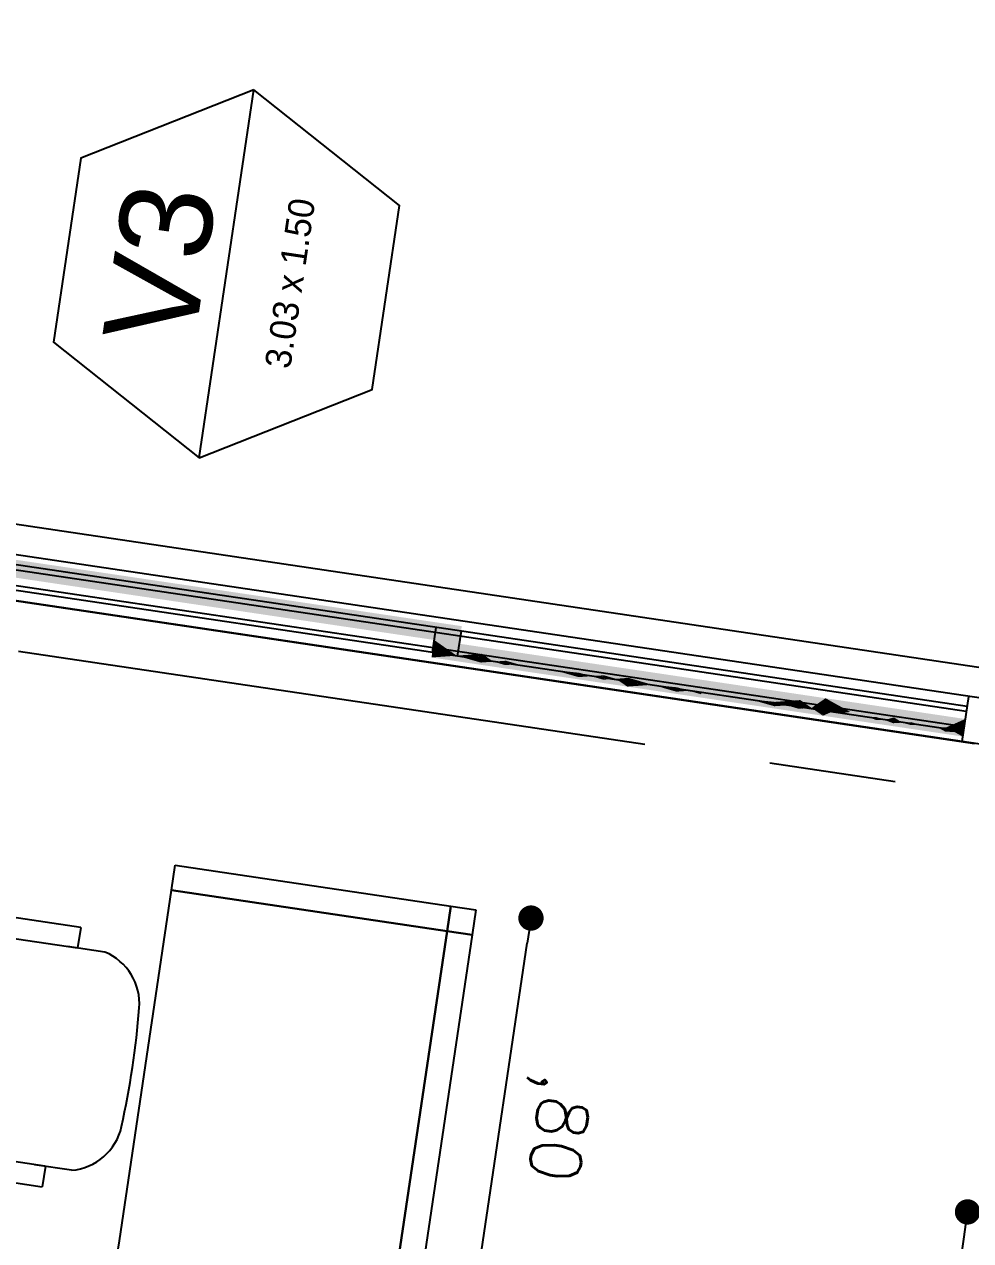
# Model space of a CAD drawing. Header units: millimetres. Extents: x 338 to 506, y 179 to 335.
# Drawn here: x 422.617 to 424.485, y 246.803 to 249.206 of the extents above; entities that cross this region are included whole.
import ezdxf
from ezdxf.enums import TextEntityAlignment as Align

# ---------------------------------------------------------------- set-up
doc = ezdxf.new("R2010")
doc.units = ezdxf.units.MM
doc.linetypes.add('CENTER', pattern=[2, 1.25, -0.25, 0.25, -0.25])
doc.linetypes.add('DASHED2', pattern=[0.375, 0.25, -0.125])
for name, color, linetype in [('DOORNOTE', 210, 'Continuous'), ('DOORNOTE___100', 210, 'Continuous'), ('EJES_DE_COLUMNA', 255, 'DASHED2'), ('MUROS', 32, 'Continuous'), ('PUPITRES', 8, 'Continuous'), ('REJAS', 151, 'Continuous')]:
    doc.layers.add(name, color=color, linetype=linetype)
doc.styles.add('ARIAL', font='txt', dxfattribs={"height": 1})
doc.styles.add('JUAN', font='txt', dxfattribs={"height": 0.135})
doc.styles.add('NOTAS', font='simplex.shx')
doc.styles.get("Standard").update_dxf_attribs({"font": 'ARIALUNI.ttf'})
doc.dimstyles.new('ROMANS', dxfattribs={"dimtxt": 0.1, "dimasz": 0.05, "dimexe": 0.04, "dimexo": 0.5, "dimgap": 0.05, "dimtad": 1, "dimtih": 1, "dimtoh": 1, "dimdec": 4, "dimzin": 5, "dimdsep": 46, "dimtxsty": 'Standard', "dimsah": 1, "dimcen": 0.05, "dimse1": 1, "dimse2": 1, "dimclrd": 7, "dimclre": 7, "dimclrt": 7, "dimadec": 0, "dimazin": 0, "dimtfac": 1, "dimtdec": 4, "dimtix": 1, "dimtmove": 2, "dimatfit": 3, "dimfxl": 1, "dimtolj": 1, "dimarcsym": 0})

# ---------------------------------------------------------------- blocks, each defined once
blk = doc.blocks.new('_DOT')
at = {"color": 0, "linetype": 'ByBlock'}
blk.add_line((-0.5, 0), (-1, 0), dxfattribs=at)
at = {"color": 0, "linetype": 'ByBlock', "const_width": 0.5}
blk.add_lwpolyline([(-0.25, 0, 1), (0.25, 0, 1)], format="xyb", close=True, dxfattribs=at)
blk = doc.blocks.new('*U346')
at = {"color": 7, "style": 'NOTAS'}
blk.add_text('1,80', height=0.1, dxfattribs=at).set_placement((1.2188, 8.0056))
blk = doc.blocks.new('*D159')
at = {"color": 7, "transparency": 16777216}
blk.add_line((0.5125, 7.9365), (2.2108, 7.9365), dxfattribs=at)
at = {"layer": 'DEFPOINTS', "color": 0, "transparency": 16777216}
for p in [(0.4625, 8.2147), (2.2608, 8.2147), (2.2608, 7.9365)]:
    blk.add_point(p, dxfattribs=at)
at = {"transparency": 16777216}
blk.add_blockref('*U346', (0, 0), dxfattribs=at)
at = {"color": 7, "transparency": 16777216, "xscale": 0.05, "yscale": 0.05, "zscale": 0.05, "rotation": 180}
blk.add_blockref('_DOT', (0.4625, 7.9365), dxfattribs=at)
at = {"color": 7, "transparency": 16777216, "xscale": 0.05, "yscale": 0.05, "zscale": 0.05}
blk.add_blockref('_DOT', (2.2608, 7.9365), dxfattribs=at)
blk = doc.blocks.new('*U347')
at = {"layer": 'MUROS', "color": 7, "style": 'NOTAS'}
blk.add_text(',80', height=0.1, dxfattribs=at).set_placement((0.3105, 7.0677))
blk = doc.blocks.new('*D160')
at = {"layer": 'DEFPOINTS', "color": 0, "transparency": 16777216}
for p in [(0.0153, 6.9986), (0.0153, 6.8887), (0.8153, 6.8887)]:
    blk.add_point(p, dxfattribs=at)
at = {"layer": 'MUROS', "color": 7, "transparency": 16777216}
blk.add_line((0.7653, 6.9986), (0.0653, 6.9986), dxfattribs=at)
at = {"transparency": 16777216}
blk.add_blockref('*U347', (0, 0), dxfattribs=at)
at = {"layer": 'MUROS', "color": 7, "transparency": 16777216, "xscale": 0.05, "yscale": 0.05, "zscale": 0.05, "rotation": 180}
blk.add_blockref('_DOT', (0.0153, 6.9986), dxfattribs=at)
at = {"layer": 'MUROS', "color": 7, "transparency": 16777216, "xscale": 0.05, "yscale": 0.05, "zscale": 0.05}
blk.add_blockref('_DOT', (0.8153, 6.9986), dxfattribs=at)
blk = doc.blocks.new('SILLA-AULA')
at = {"layer": 'PUPITRES'}
for p, q in [((-0.3089, 0.1635), (-0.3089, 0.0888)), ((0.1271, 0.1618), (0.1271, 0.0881)), ((-0.3498, 0.1091), (-0.3498, -0.0987)), ((-0.3498, 0.1091), (-0.3089, 0.1091)), ((-0.3089, -0.0987), (-0.3089, 0.1091)), ((0.1269, 0.1096), (0.168, 0.1096)), ((0.1271, 0.1088), (0.1271, -0.0982)), ((0.168, -0.0982), (0.168, 0.1096)), ((-0.3498, -0.0987), (-0.3089, -0.0987)), ((0.1271, -0.0982), (0.168, -0.0982))]:
    blk.add_line(p, q, dxfattribs=at)
for centre, radius, start, end in [((-0.2016, 0.1365), 0.1106, 94.0766, 165.8334), ((-0.0911, -1.4149), 1.6658, 85.9234, 94.0766), ((0.0195, 0.1365), 0.1106, 13.2566, 85.9234), ((-0.2542, -0.1649), 0.0553, 80.2478, 260.1012), ((-0.2715, -0.0584), 0.0549, 227.1618, 267.5717), ((-0.0727, 0.7859), 0.9127, 259.1286, 268.8433), ((-0.1095, 0.7859), 0.9127, 271.1567, 280.8714), ((0.072, -0.1649), 0.0553, 279.8988, 99.7522), ((0.0898, -0.0579), 0.0549, 270.7226, 312.8382), ((-0.2498, -0.1856), 0.0362, 85.0872, 250.3213), ((-0.0876, 0.6001), 0.7663, 258.0112, 281.9888), ((0.0746, -0.1846), 0.0352, 274.9128, 94.9128), ((-0.0911, 0.5988), 0.8362, 258.0899, 281.9101)]:
    blk.add_arc(centre, radius, start, end, dxfattribs=at)
blk = doc.blocks.new('WWWDTAG')
at = {"layer": 'DOORNOTE'}
blk.add_line((-3.832, 0), (3.832, 0), dxfattribs=at)
blk.add_lwpolyline([(3.832, 0), (1.916, 3.318), (-1.916, 3.318), (-3.832, 0), (-1.916, -3.318), (1.916, -3.318)], close=True, dxfattribs=at)
at = {"layer": 'DOORNOTE', "style": 'ARIAL'}
for tag, p in [('DOORTYPE', (0, 1.391)), ('DOORNO.', (0, -1.59))]:
    blk.add_attdef(tag, text='', height=1.9, dxfattribs=at).set_placement(p, align=Align.MIDDLE)
blk = doc.blocks.new('*U1030')
at = {"layer": 'REJAS', "color": 18, "linetype": 'Continuous', "extrusion": (0, 0, -1)}
for points in [[(-70.0022, 73.4327), (-70.0372, 72.3727), (-70.0022, 72.3727)], [(-70.0022, 73.4327), (-70.0372, 73.4327), (-70.0372, 72.3727)]]:
    blk.add_solid(points, dxfattribs=at)
blk = doc.blocks.new('*U1031')
at = {"layer": 'REJAS', "color": 18, "linetype": 'Continuous', "extrusion": (0, 0, -1)}
for points in [[(-69.9759, 72.2274), (-69.9672, 72.0321), (-69.9672, 72.4227)], [(-69.9672, 72.4227), (-69.9768, 72.4187), (-69.9787, 72.4105)], [(-69.972, 72.4207), (-69.9672, 72.4227), (-69.9762, 72.4214)], [(-69.9672, 72.4227), (-69.9759, 72.4227), (-69.9762, 72.4214)], [(-69.9726, 72.3983), (-69.9672, 72.4227), (-69.9785, 72.3983)], [(-69.9672, 72.4227), (-69.9787, 72.4105), (-69.9785, 72.3983)], [(-69.9781, 72.3739), (-69.9716, 72.3251), (-69.9672, 72.4227)], [(-69.9768, 72.4187), (-69.972, 72.4207), (-69.9762, 72.4214)], [(-69.9847, 72.0321), (-69.9759, 72.2274), (-70.0022, 72.4227)], [(-69.9759, 72.4227), (-69.9847, 72.4227), (-69.9762, 72.4214)], [(-69.9847, 72.4227), (-69.9808, 72.4207), (-69.9762, 72.4214)], [(-69.9762, 72.4214), (-69.9808, 72.4207), (-69.9768, 72.4187)], [(-69.9768, 72.4187), (-69.9847, 72.4227), (-69.9865, 72.4146)], [(-69.9768, 72.4187), (-69.9865, 72.4146), (-69.9787, 72.4105)], [(-69.9891, 72.3251), (-69.9781, 72.3739), (-70.0022, 72.4227)], [(-69.9847, 72.0321), (-70.0022, 72.4227), (-70.0022, 71.6415)], [(-69.9847, 72.4227), (-70.0022, 72.4227), (-69.9865, 72.4146)], [(-70.0022, 72.4227), (-69.9962, 72.4105), (-69.9865, 72.4146)], [(-69.9781, 72.3739), (-69.9726, 72.3983), (-69.9785, 72.3983)], [(-69.9841, 72.3861), (-69.9781, 72.3739), (-69.9785, 72.3983)], [(-69.9785, 72.3983), (-69.9787, 72.4105), (-69.9901, 72.3983)], [(-69.9901, 72.3983), (-69.9841, 72.3861), (-69.9785, 72.3983)], [(-69.9901, 72.3983), (-69.9787, 72.4105), (-69.9865, 72.4146)], [(-69.9865, 72.4146), (-69.9962, 72.4105), (-69.9901, 72.3983)], [(-69.9781, 72.3739), (-69.9809, 72.3617), (-69.9765, 72.3617)], [(-69.9776, 72.3373), (-69.9716, 72.3251), (-69.9748, 72.3495)], [(-69.9778, 72.3556), (-69.9748, 72.3495), (-69.9765, 72.3617)], [(-69.9763, 72.3526), (-69.9788, 72.3515), (-69.9748, 72.3495)], [(-69.9748, 72.3495), (-69.9788, 72.3515), (-69.9792, 72.3495)], [(-69.9777, 72.3465), (-69.9748, 72.3495), (-69.9797, 72.3475)], [(-69.9748, 72.3495), (-69.9792, 72.3495), (-69.9797, 72.3475)], [(-69.9762, 72.3434), (-69.9748, 72.3495), (-69.9777, 72.3434)], [(-69.9748, 72.3495), (-69.9777, 72.3465), (-69.9777, 72.3434)], [(-69.9778, 72.3556), (-69.9788, 72.3515), (-69.9763, 72.3526)], [(-69.9809, 72.3617), (-69.9778, 72.3556), (-69.9765, 72.3617)], [(-69.9836, 72.3495), (-69.9891, 72.3251), (-69.9776, 72.3373)], [(-69.9806, 72.3434), (-69.9777, 72.3465), (-69.9797, 72.3475)], [(-69.9777, 72.3434), (-69.9777, 72.3465), (-69.9806, 72.3434)], [(-69.9809, 72.3617), (-69.9836, 72.3495), (-69.9778, 72.3556)], [(-69.9788, 72.3515), (-69.9778, 72.3556), (-69.9807, 72.3526)], [(-69.9836, 72.3495), (-69.9788, 72.3515), (-69.9807, 72.3526)], [(-69.9792, 72.3495), (-69.9788, 72.3515), (-69.9836, 72.3495)], [(-69.9797, 72.3475), (-69.9792, 72.3495), (-69.9836, 72.3495)], [(-69.9836, 72.3495), (-69.9821, 72.3465), (-69.9797, 72.3475)], [(-69.9821, 72.3465), (-69.9806, 72.3434), (-69.9797, 72.3475)], [(-69.9716, 72.3251), (-69.9746, 72.3312), (-69.9794, 72.3292)], [(-69.9716, 72.3251), (-69.9735, 72.3261), (-69.9758, 72.3258)], [(-69.9758, 72.3258), (-69.9759, 72.3251), (-69.9716, 72.3251)], [(-69.9716, 72.3251), (-69.9764, 72.3231), (-69.9773, 72.319)], [(-69.974, 72.3241), (-69.9716, 72.3251), (-69.9761, 72.3244)], [(-69.9716, 72.3251), (-69.9759, 72.3251), (-69.9761, 72.3244)], [(-69.9743, 72.3129), (-69.9716, 72.3251), (-69.9772, 72.3129)], [(-69.9716, 72.3251), (-69.9773, 72.319), (-69.9772, 72.3129)], [(-69.977, 72.3007), (-69.9737, 72.2763), (-69.9716, 72.3251)], [(-69.9735, 72.3261), (-69.9755, 72.3271), (-69.9758, 72.3258)], [(-69.9764, 72.3231), (-69.974, 72.3241), (-69.9761, 72.3244)], [(-69.9794, 72.3292), (-69.9746, 72.3312), (-69.9776, 72.3373)], [(-69.9784, 72.3271), (-69.9755, 72.3271), (-69.9774, 72.3281)], [(-69.9755, 72.3271), (-69.9779, 72.3261), (-69.9758, 72.3258)], [(-69.9755, 72.3271), (-69.9784, 72.3271), (-69.9779, 72.3261)], [(-69.9779, 72.3261), (-69.9803, 72.3251), (-69.9758, 72.3258)], [(-69.9803, 72.3251), (-69.9759, 72.3251), (-69.9758, 72.3258)], [(-69.9759, 72.3251), (-69.9803, 72.3251), (-69.9761, 72.3244)], [(-69.9803, 72.3251), (-69.9783, 72.3241), (-69.9761, 72.3244)], [(-69.9761, 72.3244), (-69.9783, 72.3241), (-69.9764, 72.3231)], [(-69.9776, 72.3373), (-69.9762, 72.3434), (-69.9777, 72.3434)], [(-69.9764, 72.3231), (-69.9803, 72.3251), (-69.9812, 72.321)], [(-69.9764, 72.3231), (-69.9812, 72.321), (-69.9773, 72.319)], [(-69.9825, 72.2763), (-69.977, 72.3007), (-69.9891, 72.3251)], [(-69.983, 72.3129), (-69.9773, 72.319), (-69.9812, 72.321)], [(-69.9794, 72.3292), (-69.9784, 72.3271), (-69.9774, 72.3281)], [(-69.9791, 72.3403), (-69.9776, 72.3373), (-69.9777, 72.3434)], [(-69.9776, 72.3373), (-69.9833, 72.3312), (-69.9794, 72.3292)], [(-69.9806, 72.3434), (-69.9791, 72.3403), (-69.9777, 72.3434)], [(-69.9779, 72.3261), (-69.9784, 72.3271), (-69.9803, 72.3251)], [(-69.9799, 72.3271), (-69.9784, 72.3271), (-69.9794, 72.3292)], [(-69.9803, 72.3251), (-69.9784, 72.3271), (-69.9799, 72.3271)], [(-69.9833, 72.3312), (-69.9891, 72.3251), (-69.9794, 72.3292)], [(-69.9891, 72.3251), (-69.9803, 72.3251), (-69.9794, 72.3292)], [(-69.9803, 72.3251), (-69.9891, 72.3251), (-69.9812, 72.321)], [(-69.9891, 72.3251), (-69.986, 72.319), (-69.9812, 72.321)], [(-69.9812, 72.321), (-69.986, 72.319), (-69.983, 72.3129)], [(-69.9798, 72.2885), (-69.9737, 72.2763), (-69.977, 72.3007)], [(-69.977, 72.3007), (-69.9743, 72.3129), (-69.9772, 72.3129)], [(-69.98, 72.3068), (-69.977, 72.3007), (-69.9772, 72.3129)], [(-69.9772, 72.3129), (-69.9773, 72.319), (-69.983, 72.3129)], [(-69.983, 72.3129), (-69.98, 72.3068), (-69.9772, 72.3129)], [(-69.9737, 72.2763), (-69.9752, 72.2793), (-69.9777, 72.2783)], [(-69.9781, 72.2763), (-69.9737, 72.2763), (-69.9777, 72.2783)], [(-69.9766, 72.2732), (-69.9737, 72.2763), (-69.9786, 72.2742)], [(-69.9737, 72.2763), (-69.9781, 72.2763), (-69.9786, 72.2742)], [(-69.9795, 72.2702), (-69.9765, 72.2641), (-69.9737, 72.2763)], [(-69.9792, 72.2518), (-69.9759, 72.2274), (-69.9737, 72.2763)], [(-69.9777, 72.2783), (-69.9752, 72.2793), (-69.9768, 72.2824)], [(-69.9792, 72.2518), (-69.9765, 72.2641), (-69.9825, 72.2763)], [(-69.9795, 72.2702), (-69.9766, 72.2732), (-69.9786, 72.2742)], [(-69.9798, 72.2885), (-69.9825, 72.2763), (-69.9768, 72.2824)], [(-69.9768, 72.2824), (-69.9796, 72.2793), (-69.9777, 72.2783)], [(-69.9796, 72.2793), (-69.9825, 72.2763), (-69.9777, 72.2783)], [(-69.9825, 72.2763), (-69.9781, 72.2763), (-69.9777, 72.2783)], [(-69.9781, 72.2763), (-69.9825, 72.2763), (-69.9786, 72.2742)], [(-69.9825, 72.2763), (-69.981, 72.2732), (-69.9786, 72.2742)], [(-69.9786, 72.2742), (-69.981, 72.2732), (-69.9795, 72.2702)], [(-69.9781, 72.1786), (-69.9716, 72.1298), (-69.9759, 72.2274)], [(-69.9792, 72.1542), (-69.9748, 72.1542), (-69.9781, 72.1786)], [(-69.9776, 72.142), (-69.9716, 72.1298), (-69.9748, 72.1542)], [(-69.9748, 72.1542), (-69.9792, 72.1542), (-69.9776, 72.142)], [(-69.9776, 72.142), (-69.9792, 72.1542), (-69.9803, 72.1298)], [(-69.9737, 72.0809), (-69.9672, 72.0321), (-69.9716, 72.1298)], [(-69.9731, 72.1328), (-69.9755, 72.1318), (-69.9716, 72.1298)], [(-69.9716, 72.1298), (-69.9755, 72.1318), (-69.9759, 72.1298)], [(-69.9743, 72.1176), (-69.9716, 72.1298), (-69.9773, 72.1237)], [(-69.9759, 72.1298), (-69.9764, 72.1277), (-69.9716, 72.1298)], [(-69.9716, 72.1298), (-69.9764, 72.1277), (-69.9744, 72.1267)], [(-69.977, 72.1054), (-69.9737, 72.0809), (-69.9716, 72.1298)], [(-69.9746, 72.1359), (-69.9755, 72.1318), (-69.9731, 72.1328)], [(-69.9764, 72.1277), (-69.9773, 72.1237), (-69.9744, 72.1267)], [(-69.9761, 72.1389), (-69.9775, 72.1359), (-69.9746, 72.1359)], [(-69.9746, 72.1359), (-69.9775, 72.1359), (-69.9774, 72.1328)], [(-69.9755, 72.1318), (-69.9746, 72.1359), (-69.9774, 72.1328)], [(-69.9779, 72.1308), (-69.9755, 72.1318), (-69.9774, 72.1328)], [(-69.9779, 72.1308), (-69.9759, 72.1298), (-69.9755, 72.1318)], [(-69.9803, 72.1298), (-69.9759, 72.1298), (-69.9779, 72.1308)], [(-69.9803, 72.1298), (-69.9764, 72.1277), (-69.9759, 72.1298)], [(-69.9776, 72.142), (-69.9775, 72.1359), (-69.9761, 72.1389)], [(-69.9788, 72.1267), (-69.9764, 72.1277), (-69.9803, 72.1298)], [(-69.9773, 72.1237), (-69.9764, 72.1277), (-69.9788, 72.1267)], [(-69.9803, 72.1298), (-69.9825, 72.0809), (-69.977, 72.1054)], [(-69.9773, 72.1237), (-69.9803, 72.1298), (-69.9787, 72.1176)], [(-69.9774, 72.1328), (-69.9775, 72.1359), (-69.9803, 72.1298)], [(-69.9779, 72.1308), (-69.9774, 72.1328), (-69.9803, 72.1298)], [(-69.9775, 72.1359), (-69.9776, 72.142), (-69.9789, 72.1359)], [(-69.9803, 72.1298), (-69.9775, 72.1359), (-69.9789, 72.1359)], [(-69.977, 72.1054), (-69.9798, 72.0932), (-69.9737, 72.0809)], [(-69.9743, 72.1176), (-69.9773, 72.1237), (-69.9787, 72.1176)], [(-69.9787, 72.1176), (-69.977, 72.1054), (-69.9743, 72.1176)], [(-69.9792, 72.0565), (-69.9672, 72.0321), (-69.9737, 72.0809)], [(-69.9737, 72.0809), (-69.9752, 72.084), (-69.9777, 72.083)], [(-69.9781, 72.0809), (-69.9737, 72.0809), (-69.9777, 72.083)], [(-69.9765, 72.0687), (-69.9737, 72.0809), (-69.9795, 72.0748)], [(-69.9766, 72.0779), (-69.9737, 72.0809), (-69.9786, 72.0789)], [(-69.9737, 72.0809), (-69.9781, 72.0809), (-69.9786, 72.0789)], [(-69.9777, 72.083), (-69.9752, 72.084), (-69.9768, 72.0871)], [(-69.9765, 72.0687), (-69.9825, 72.0809), (-69.9792, 72.0565)], [(-69.9768, 72.0871), (-69.9798, 72.0932), (-69.9825, 72.0809)], [(-69.9768, 72.0871), (-69.9796, 72.084), (-69.9777, 72.083)], [(-69.9796, 72.084), (-69.9825, 72.0809), (-69.9777, 72.083)], [(-69.9825, 72.0809), (-69.9781, 72.0809), (-69.9777, 72.083)], [(-69.9781, 72.0809), (-69.9825, 72.0809), (-69.9786, 72.0789)], [(-69.9825, 72.0809), (-69.981, 72.0779), (-69.9786, 72.0789)], [(-69.9792, 72.0565), (-69.9825, 72.0809), (-69.9847, 72.0321)], [(-69.9792, 72.0565), (-69.979, 72.0443), (-69.9762, 72.0504)], [(-69.9795, 72.0748), (-69.9766, 72.0779), (-69.9786, 72.0789)], [(-69.9786, 72.0789), (-69.981, 72.0779), (-69.9795, 72.0748)], [(-69.979, 72.0443), (-69.9792, 72.0565), (-69.9819, 72.0443)], [(-69.9702, 72.0382), (-69.975, 72.0362), (-69.9672, 72.0321)], [(-69.9672, 72.0321), (-69.975, 72.0362), (-69.9759, 72.0321)], [(-69.9716, 71.9345), (-69.9672, 72.0321), (-69.9781, 71.9833)], [(-69.9726, 72.0077), (-69.9672, 72.0321), (-69.9787, 72.0199)], [(-69.9759, 72.0321), (-69.9768, 72.0281), (-69.9672, 72.0321)], [(-69.9672, 72.0321), (-69.9768, 72.0281), (-69.9729, 72.026)], [(-69.9759, 71.8368), (-69.9672, 71.6415), (-69.9672, 72.0321)], [(-69.9732, 72.0443), (-69.975, 72.0362), (-69.9702, 72.0382)], [(-69.9762, 72.0504), (-69.979, 72.0443), (-69.9732, 72.0443)], [(-69.9732, 72.0443), (-69.979, 72.0443), (-69.9789, 72.0382)], [(-69.975, 72.0362), (-69.9732, 72.0443), (-69.9789, 72.0382)], [(-69.9799, 72.0342), (-69.975, 72.0362), (-69.9789, 72.0382)], [(-69.9799, 72.0342), (-69.9759, 72.0321), (-69.975, 72.0362)], [(-69.9847, 72.0321), (-69.9759, 72.0321), (-69.9799, 72.0342)], [(-69.9847, 72.0321), (-69.9934, 71.8368), (-69.9759, 71.8368)], [(-69.9847, 72.0321), (-69.9768, 72.0281), (-69.9759, 72.0321)], [(-69.9817, 72.026), (-69.9768, 72.0281), (-69.9847, 72.0321)], [(-69.9781, 71.9833), (-69.9847, 72.0321), (-69.9803, 71.9345)], [(-69.9787, 72.0199), (-69.9847, 72.0321), (-69.9814, 72.0077)], [(-69.9789, 72.0382), (-69.979, 72.0443), (-69.9847, 72.0321)], [(-69.9799, 72.0342), (-69.9789, 72.0382), (-69.9847, 72.0321)], [(-69.9847, 72.0321), (-69.979, 72.0443), (-69.9819, 72.0443)], [(-69.9726, 72.0077), (-69.9742, 72.0108), (-69.9766, 72.0097)], [(-69.9766, 72.0097), (-69.977, 72.0077), (-69.9726, 72.0077)], [(-69.9754, 71.9955), (-69.9726, 72.0077), (-69.9784, 72.0016)], [(-69.977, 72.0077), (-69.9775, 72.0057), (-69.9726, 72.0077)], [(-69.9726, 72.0077), (-69.9775, 72.0057), (-69.9755, 72.0047)], [(-69.9768, 72.0281), (-69.9787, 72.0199), (-69.9729, 72.026)], [(-69.9742, 72.0108), (-69.9757, 72.0138), (-69.9766, 72.0097)], [(-69.9757, 72.0138), (-69.9787, 72.0199), (-69.9814, 72.0077)], [(-69.9757, 72.0138), (-69.9785, 72.0108), (-69.9766, 72.0097)], [(-69.9785, 72.0108), (-69.9814, 72.0077), (-69.9766, 72.0097)], [(-69.9814, 72.0077), (-69.977, 72.0077), (-69.9766, 72.0097)], [(-69.9787, 72.0199), (-69.9768, 72.0281), (-69.9817, 72.026)], [(-69.9814, 72.0077), (-69.9775, 72.0057), (-69.977, 72.0077)], [(-69.9799, 72.0047), (-69.9775, 72.0057), (-69.9814, 72.0077)], [(-69.9784, 72.0016), (-69.9814, 72.0077), (-69.9798, 71.9955)], [(-69.9781, 71.9833), (-69.9792, 71.9589), (-69.9748, 71.9589)], [(-69.9754, 71.9955), (-69.9784, 72.0016), (-69.9798, 71.9955)], [(-69.9781, 71.9833), (-69.9754, 71.9955), (-69.9798, 71.9955)], [(-69.9775, 72.0057), (-69.9784, 72.0016), (-69.9755, 72.0047)], [(-69.9784, 72.0016), (-69.9775, 72.0057), (-69.9799, 72.0047)], [(-69.9748, 71.9589), (-69.9776, 71.9467), (-69.9716, 71.9345)], [(-69.9731, 71.9375), (-69.9755, 71.9365), (-69.9716, 71.9345)], [(-69.9716, 71.9345), (-69.9755, 71.9365), (-69.9759, 71.9345)], [(-69.9746, 71.9406), (-69.9755, 71.9365), (-69.9731, 71.9375)], [(-69.9761, 71.9436), (-69.9775, 71.9406), (-69.9746, 71.9406)], [(-69.9746, 71.9406), (-69.9775, 71.9406), (-69.9774, 71.9375)], [(-69.9755, 71.9365), (-69.9746, 71.9406), (-69.9774, 71.9375)], [(-69.9748, 71.9589), (-69.9792, 71.9589), (-69.9776, 71.9467)], [(-69.9779, 71.9355), (-69.9755, 71.9365), (-69.9774, 71.9375)], [(-69.9779, 71.9355), (-69.9759, 71.9345), (-69.9755, 71.9365)], [(-69.9803, 71.9345), (-69.9759, 71.9345), (-69.9779, 71.9355)], [(-69.9776, 71.9467), (-69.9775, 71.9406), (-69.9761, 71.9436)], [(-69.9774, 71.9375), (-69.9775, 71.9406), (-69.9803, 71.9345)], [(-69.9779, 71.9355), (-69.9774, 71.9375), (-69.9803, 71.9345)], [(-69.9775, 71.9406), (-69.9776, 71.9467), (-69.9789, 71.9406)], [(-69.9803, 71.9345), (-69.9775, 71.9406), (-69.9789, 71.9406)], [(-69.9776, 71.9467), (-69.9792, 71.9589), (-69.9803, 71.9345)], [(-69.9737, 71.8856), (-69.9716, 71.9345), (-69.977, 71.9101)], [(-69.9743, 71.9223), (-69.9716, 71.9345), (-69.9773, 71.9284)], [(-69.9759, 71.9345), (-69.9764, 71.9324), (-69.9716, 71.9345)], [(-69.9716, 71.9345), (-69.9764, 71.9324), (-69.9744, 71.9314)], [(-69.9743, 71.9223), (-69.9773, 71.9284), (-69.9787, 71.9223)], [(-69.977, 71.9101), (-69.9743, 71.9223), (-69.9787, 71.9223)], [(-69.9764, 71.9324), (-69.9773, 71.9284), (-69.9744, 71.9314)], [(-69.9803, 71.9345), (-69.9764, 71.9324), (-69.9759, 71.9345)], [(-69.9788, 71.9314), (-69.9764, 71.9324), (-69.9803, 71.9345)], [(-69.9773, 71.9284), (-69.9764, 71.9324), (-69.9788, 71.9314)], [(-69.977, 71.9101), (-69.9803, 71.9345), (-69.9781, 71.8856)], [(-69.9773, 71.9284), (-69.9803, 71.9345), (-69.9787, 71.9223)], [(-69.9737, 71.8856), (-69.977, 71.9101), (-69.9781, 71.8856)], [(-69.9781, 71.8856), (-69.9759, 71.8368), (-69.9737, 71.8856)], [(-69.9781, 71.788), (-69.9716, 71.7392), (-69.9759, 71.8368)], [(-69.9934, 71.8368), (-69.9803, 71.7392), (-69.9759, 71.8368)], [(-69.9934, 71.8368), (-70.0022, 71.6415), (-69.9803, 71.7392)], [(-69.9792, 71.7636), (-69.9748, 71.7636), (-69.9781, 71.788)], [(-69.9776, 71.7514), (-69.9716, 71.7392), (-69.9748, 71.7636)], [(-69.9746, 71.7453), (-69.9755, 71.7412), (-69.9731, 71.7422)], [(-69.9761, 71.7483), (-69.9775, 71.7453), (-69.9746, 71.7453)], [(-69.9746, 71.7453), (-69.9775, 71.7453), (-69.9774, 71.7422)], [(-69.9755, 71.7412), (-69.9746, 71.7453), (-69.9774, 71.7422)], [(-69.9748, 71.7636), (-69.9792, 71.7636), (-69.9776, 71.7514)], [(-69.9776, 71.7514), (-69.9775, 71.7453), (-69.9761, 71.7483)], [(-69.9774, 71.7422), (-69.9775, 71.7453), (-69.9803, 71.7392)], [(-69.9775, 71.7453), (-69.9776, 71.7514), (-69.9789, 71.7453)], [(-69.9803, 71.7392), (-69.9775, 71.7453), (-69.9789, 71.7453)], [(-69.9776, 71.7514), (-69.9792, 71.7636), (-69.9803, 71.7392)], [(-69.9737, 71.6903), (-69.9672, 71.6415), (-69.9716, 71.7392)], [(-69.9731, 71.7422), (-69.9755, 71.7412), (-69.9716, 71.7392)], [(-69.9716, 71.7392), (-69.9755, 71.7412), (-69.9759, 71.7392)], [(-69.9743, 71.7269), (-69.9716, 71.7392), (-69.9773, 71.733)], [(-69.9759, 71.7392), (-69.9764, 71.7371), (-69.9716, 71.7392)], [(-69.9716, 71.7392), (-69.9764, 71.7371), (-69.9744, 71.7361)], [(-69.977, 71.7147), (-69.9737, 71.6903), (-69.9716, 71.7392)], [(-69.9743, 71.7269), (-69.9773, 71.733), (-69.9787, 71.7269)], [(-69.9787, 71.7269), (-69.977, 71.7147), (-69.9743, 71.7269)], [(-69.9764, 71.7371), (-69.9773, 71.733), (-69.9744, 71.7361)], [(-69.9779, 71.7402), (-69.9755, 71.7412), (-69.9774, 71.7422)], [(-69.9779, 71.7402), (-69.9759, 71.7392), (-69.9755, 71.7412)], [(-69.9803, 71.7392), (-69.9759, 71.7392), (-69.9779, 71.7402)], [(-69.9803, 71.7392), (-69.9764, 71.7371), (-69.9759, 71.7392)], [(-69.9788, 71.7361), (-69.9764, 71.7371), (-69.9803, 71.7392)], [(-69.9773, 71.733), (-69.9764, 71.7371), (-69.9788, 71.7361)], [(-69.9803, 71.7392), (-69.9858, 71.7147), (-69.977, 71.7147)], [(-69.9773, 71.733), (-69.9803, 71.7392), (-69.9787, 71.7269)], [(-69.9779, 71.7402), (-69.9774, 71.7422), (-69.9803, 71.7392)], [(-69.9798, 71.7025), (-69.9737, 71.6903), (-69.977, 71.7147)], [(-69.9768, 71.6964), (-69.9774, 71.6937), (-69.9752, 71.6934)], [(-69.9798, 71.7025), (-69.9816, 71.6944), (-69.9768, 71.6964)], [(-69.9774, 71.6937), (-69.9768, 71.6964), (-69.9792, 71.6954)], [(-69.9858, 71.7147), (-69.9798, 71.7025), (-69.977, 71.7147)], [(-69.9816, 71.6944), (-69.9774, 71.6937), (-69.9792, 71.6954)], [(-69.9858, 71.7147), (-69.9912, 71.6903), (-69.9798, 71.7025)], [(-69.9816, 71.6944), (-69.9798, 71.7025), (-69.9855, 71.6964)], [(-69.9912, 71.6903), (-69.9816, 71.6944), (-69.9855, 71.6964)], [(-69.9792, 71.6659), (-69.9672, 71.6415), (-69.9737, 71.6903)], [(-69.9752, 71.6934), (-69.9774, 71.6937), (-69.9737, 71.6903)], [(-69.9737, 71.6903), (-69.9774, 71.6937), (-69.9777, 71.6924)], [(-69.9757, 71.6913), (-69.978, 71.691), (-69.9737, 71.6903)], [(-69.9737, 71.6903), (-69.978, 71.691), (-69.9781, 71.6903)], [(-69.9737, 71.6903), (-69.9786, 71.6883), (-69.9795, 71.6842)], [(-69.9762, 71.6893), (-69.9737, 71.6903), (-69.9783, 71.6896)], [(-69.9737, 71.6903), (-69.9781, 71.6903), (-69.9783, 71.6896)], [(-69.9765, 71.6781), (-69.9737, 71.6903), (-69.9794, 71.6781)], [(-69.9766, 71.6842), (-69.9737, 71.6903), (-69.9795, 71.6842)], [(-69.9777, 71.6924), (-69.978, 71.691), (-69.9757, 71.6913)], [(-69.9786, 71.6883), (-69.9762, 71.6893), (-69.9783, 71.6896)], [(-69.9792, 71.6659), (-69.9765, 71.6781), (-69.9794, 71.6781)], [(-69.9766, 71.6842), (-69.9795, 71.6842), (-69.9794, 71.6781)], [(-69.9777, 71.6924), (-69.9774, 71.6937), (-69.9816, 71.6944)], [(-69.9777, 71.6924), (-69.9816, 71.6944), (-69.9825, 71.6903)], [(-69.978, 71.691), (-69.9777, 71.6924), (-69.9801, 71.6913)], [(-69.9825, 71.6903), (-69.978, 71.691), (-69.9801, 71.6913)], [(-69.9781, 71.6903), (-69.978, 71.691), (-69.9825, 71.6903)], [(-69.9781, 71.6903), (-69.9825, 71.6903), (-69.9783, 71.6896)], [(-69.9825, 71.6903), (-69.9805, 71.6893), (-69.9783, 71.6896)], [(-69.9783, 71.6896), (-69.9805, 71.6893), (-69.9786, 71.6883)], [(-69.9786, 71.6883), (-69.9825, 71.6903), (-69.9834, 71.6863)], [(-69.9786, 71.6883), (-69.9834, 71.6863), (-69.9795, 71.6842)], [(-69.9912, 71.6903), (-70.0022, 71.6415), (-69.9792, 71.6659)], [(-69.9822, 71.672), (-69.9792, 71.6659), (-69.9794, 71.6781)], [(-69.9794, 71.6781), (-69.9795, 71.6842), (-69.9852, 71.6781)], [(-69.9852, 71.6781), (-69.9822, 71.672), (-69.9794, 71.6781)], [(-69.9852, 71.6781), (-69.9795, 71.6842), (-69.9834, 71.6863)], [(-69.9825, 71.6903), (-69.9816, 71.6944), (-69.9912, 71.6903)], [(-69.9834, 71.6863), (-69.9825, 71.6903), (-69.9912, 71.6903)], [(-69.9912, 71.6903), (-69.9882, 71.6842), (-69.9834, 71.6863)], [(-69.9882, 71.6842), (-69.9852, 71.6781), (-69.9834, 71.6863)], [(-69.9702, 71.6476), (-69.9744, 71.6483), (-69.9672, 71.6415)], [(-69.9672, 71.6415), (-69.9744, 71.6483), (-69.975, 71.6456)], [(-69.9732, 71.6537), (-69.9744, 71.6483), (-69.9702, 71.6476)], [(-69.9762, 71.6598), (-69.9784, 71.6564), (-69.9732, 71.6537)], [(-69.9732, 71.6537), (-69.9784, 71.6564), (-69.978, 71.6517)], [(-69.9744, 71.6483), (-69.9732, 71.6537), (-69.978, 71.6517)], [(-69.9762, 71.65), (-69.9784, 71.6499), (-69.9744, 71.6483)], [(-69.9744, 71.6483), (-69.9784, 71.6499), (-69.9786, 71.649)], [(-69.9786, 71.649), (-69.9789, 71.6476), (-69.9744, 71.6483)], [(-69.975, 71.6456), (-69.9744, 71.6483), (-69.9789, 71.6476)], [(-69.9792, 71.6659), (-69.9784, 71.6564), (-69.9762, 71.6598)], [(-69.978, 71.6517), (-69.9784, 71.6499), (-69.9762, 71.65)], [(-69.9789, 71.6476), (-69.9783, 71.6462), (-69.977, 71.6466)], [(-69.978, 71.6517), (-69.9784, 71.6564), (-69.9829, 71.6496)], [(-69.9804, 71.6507), (-69.9784, 71.6499), (-69.978, 71.6517)], [(-69.9799, 71.6466), (-69.9783, 71.6462), (-69.9789, 71.6476)], [(-69.9784, 71.6564), (-69.9792, 71.6659), (-69.981, 71.6578)], [(-69.9829, 71.6496), (-69.9784, 71.6564), (-69.981, 71.6578)], [(-69.9829, 71.6496), (-69.9784, 71.6499), (-69.9804, 71.6507)], [(-69.9784, 71.6499), (-69.9829, 71.6496), (-69.9786, 71.649)], [(-69.9829, 71.6496), (-69.9789, 71.6476), (-69.9786, 71.649)], [(-69.9829, 71.6496), (-69.9809, 71.6456), (-69.9789, 71.6476)], [(-69.9829, 71.6496), (-69.9792, 71.6659), (-69.9907, 71.6537)], [(-69.9838, 71.6456), (-69.9809, 71.6456), (-69.9829, 71.6496)], [(-70.0022, 71.6415), (-69.9829, 71.6496), (-69.9907, 71.6537)], [(-69.9847, 71.6415), (-69.9829, 71.6496), (-70.0022, 71.6415)], [(-69.9711, 71.6435), (-69.9756, 71.6429), (-69.9672, 71.6415)], [(-69.9672, 71.6415), (-69.9756, 71.6429), (-69.9759, 71.6415)], [(-69.9759, 71.5718), (-69.973, 71.5021), (-69.9672, 71.6415)], [(-69.9672, 71.6415), (-69.973, 71.5021), (-69.9672, 71.5021)], [(-69.9672, 71.6415), (-69.9767, 71.6357), (-69.9781, 71.6241)], [(-69.9719, 71.6386), (-69.9672, 71.6415), (-69.9762, 71.6396)], [(-69.9672, 71.6415), (-69.9759, 71.6415), (-69.9762, 71.6396)], [(-69.9716, 71.6066), (-69.9672, 71.6415), (-69.9774, 71.6066)], [(-69.9672, 71.6415), (-69.9781, 71.6241), (-69.9774, 71.6066)], [(-69.975, 71.6456), (-69.9756, 71.6429), (-69.9711, 71.6435)], [(-69.9767, 71.6357), (-69.9719, 71.6386), (-69.9762, 71.6396)], [(-69.977, 71.6466), (-69.9783, 71.6462), (-69.975, 71.6456)], [(-69.975, 71.6456), (-69.9783, 71.6462), (-69.9779, 71.6456)], [(-69.975, 71.6456), (-69.9778, 71.6452), (-69.9762, 71.6451)], [(-69.9778, 71.6452), (-69.975, 71.6456), (-69.9779, 71.6456)], [(-69.9756, 71.6429), (-69.975, 71.6456), (-69.9799, 71.6435)], [(-69.9847, 71.6415), (-69.9756, 71.6429), (-69.9799, 71.6435)], [(-69.9802, 71.6422), (-69.9759, 71.6415), (-69.9756, 71.6429)], [(-69.9847, 71.6415), (-69.9759, 71.6415), (-69.9802, 71.6422)], [(-69.9847, 71.5021), (-69.9759, 71.5718), (-70.0022, 71.6415)], [(-69.9759, 71.6415), (-69.9847, 71.6415), (-69.9762, 71.6396)], [(-69.9762, 71.6451), (-69.9778, 71.6452), (-69.9774, 71.6445)], [(-69.9847, 71.6415), (-69.9807, 71.6386), (-69.9762, 71.6396)], [(-69.9762, 71.6396), (-69.9807, 71.6386), (-69.9767, 71.6357)], [(-69.9767, 71.6357), (-69.9847, 71.6415), (-69.9861, 71.6299)], [(-69.9767, 71.6357), (-69.9861, 71.6299), (-69.9781, 71.6241)], [(-69.9774, 71.6445), (-69.9809, 71.6456), (-69.9799, 71.6435)], [(-69.9774, 71.6445), (-69.9778, 71.6452), (-69.9791, 71.6451)], [(-69.9774, 71.6066), (-69.9781, 71.6241), (-69.9891, 71.6066)], [(-69.9791, 71.6451), (-69.9778, 71.6452), (-69.9809, 71.6456)], [(-69.9809, 71.6456), (-69.9778, 71.6452), (-69.9779, 71.6456)], [(-69.9783, 71.6462), (-69.9809, 71.6456), (-69.9779, 71.6456)], [(-69.9891, 71.6066), (-69.9781, 71.6241), (-69.9861, 71.6299)], [(-69.9809, 71.6456), (-69.9783, 71.6462), (-69.9799, 71.6466)], [(-69.9799, 71.6435), (-69.9809, 71.6456), (-69.9847, 71.6415)], [(-69.9847, 71.6415), (-69.9809, 71.6456), (-69.9838, 71.6456)], [(-69.9847, 71.5021), (-70.0022, 71.6415), (-70.0022, 71.3627)], [(-69.9847, 71.6415), (-70.0022, 71.6415), (-69.9861, 71.6299)], [(-70.0022, 71.6415), (-69.9956, 71.6241), (-69.9861, 71.6299)], [(-69.9861, 71.6299), (-69.9956, 71.6241), (-69.9891, 71.6066)], [(-69.9759, 71.5718), (-69.9716, 71.6066), (-69.9774, 71.6066)], [(-69.9825, 71.5892), (-69.9759, 71.5718), (-69.9774, 71.6066)], [(-69.9891, 71.6066), (-69.9825, 71.5892), (-69.9774, 71.6066)], [(-69.9781, 71.5544), (-69.9745, 71.537), (-69.9759, 71.5718)], [(-69.9781, 71.5544), (-69.9803, 71.537), (-69.9763, 71.5457)], [(-69.9767, 71.5195), (-69.973, 71.5021), (-69.9745, 71.537)], [(-69.9783, 71.5413), (-69.9745, 71.537), (-69.9763, 71.5457)], [(-69.9764, 71.5391), (-69.9777, 71.5384), (-69.9745, 71.537)], [(-69.9745, 71.537), (-69.9777, 71.5384), (-69.9774, 71.537)], [(-69.9774, 71.537), (-69.9771, 71.5355), (-69.9745, 71.537)], [(-69.9745, 71.537), (-69.9771, 71.5355), (-69.9755, 71.5348)], [(-69.9785, 71.5282), (-69.9767, 71.5195), (-69.9745, 71.537)], [(-69.9771, 71.5355), (-69.9765, 71.5326), (-69.9755, 71.5348)], [(-69.9783, 71.5413), (-69.9777, 71.5384), (-69.9764, 71.5391)], [(-69.9785, 71.5282), (-69.9765, 71.5326), (-69.9803, 71.537)], [(-69.9765, 71.5326), (-69.9771, 71.5355), (-69.9784, 71.5348)], [(-69.9803, 71.537), (-69.9847, 71.5021), (-69.9767, 71.5195)], [(-69.9784, 71.5348), (-69.9771, 71.5355), (-69.9803, 71.537)], [(-69.9803, 71.537), (-69.9771, 71.5355), (-69.9774, 71.537)], [(-69.9774, 71.537), (-69.9777, 71.5384), (-69.9803, 71.537)], [(-69.9777, 71.5384), (-69.9783, 71.5413), (-69.9793, 71.5391)], [(-69.9803, 71.537), (-69.9777, 71.5384), (-69.9793, 71.5391)], [(-69.9768, 71.5065), (-69.973, 71.5021), (-69.9768, 71.5108)], [(-69.973, 71.5021), (-69.9748, 71.5108), (-69.9768, 71.5108)], [(-69.973, 71.5021), (-69.9768, 71.5065), (-69.9795, 71.505)], [(-69.9788, 71.5021), (-69.973, 71.5021), (-69.9795, 71.505)], [(-69.9768, 71.5108), (-69.9748, 71.5108), (-69.9767, 71.5195)], [(-69.9767, 71.5195), (-69.9787, 71.5152), (-69.9768, 71.5108)], [(-69.9787, 71.5152), (-69.9807, 71.5108), (-69.9768, 71.5108)], [(-69.9807, 71.5108), (-69.9768, 71.5065), (-69.9768, 71.5108)], [(-69.9795, 71.505), (-69.9768, 71.5065), (-69.9807, 71.5108)], [(-69.9847, 71.5021), (-69.9788, 71.5021), (-69.9795, 71.505)], [(-69.9807, 71.5108), (-69.9827, 71.5065), (-69.9795, 71.505)], [(-69.9827, 71.5065), (-69.9847, 71.5021), (-69.9795, 71.505)], [(-69.9672, 71.5021), (-69.973, 71.5021), (-69.9672, 71.3627)], [(-69.9672, 71.3627), (-69.973, 71.5021), (-69.9759, 71.4324)], [(-69.9767, 71.4847), (-69.9745, 71.4673), (-69.973, 71.5021)], [(-69.9768, 71.4978), (-69.973, 71.5021), (-69.9795, 71.4992)], [(-69.973, 71.5021), (-69.9788, 71.5021), (-69.9795, 71.4992)], [(-69.9748, 71.4934), (-69.973, 71.5021), (-69.9768, 71.4934)], [(-69.973, 71.5021), (-69.9768, 71.4978), (-69.9768, 71.4934)], [(-69.9785, 71.476), (-69.9745, 71.4673), (-69.9767, 71.4847)], [(-69.9767, 71.4847), (-69.9748, 71.4934), (-69.9768, 71.4934)], [(-69.9847, 71.5021), (-69.9934, 71.4324), (-69.9759, 71.4324)], [(-69.9803, 71.4673), (-69.9767, 71.4847), (-69.9847, 71.5021)], [(-69.9787, 71.489), (-69.9767, 71.4847), (-69.9768, 71.4934)], [(-69.9807, 71.4934), (-69.9768, 71.4978), (-69.9795, 71.4992)], [(-69.9768, 71.4934), (-69.9768, 71.4978), (-69.9807, 71.4934)], [(-69.9807, 71.4934), (-69.9787, 71.489), (-69.9768, 71.4934)], [(-69.9788, 71.5021), (-69.9847, 71.5021), (-69.9795, 71.4992)], [(-69.9847, 71.5021), (-69.9827, 71.4978), (-69.9795, 71.4992)], [(-69.9795, 71.4992), (-69.9827, 71.4978), (-69.9807, 71.4934)], [(-69.9745, 71.4673), (-69.9755, 71.4694), (-69.9771, 71.4687)], [(-69.9774, 71.4673), (-69.9745, 71.4673), (-69.9771, 71.4687)], [(-69.9759, 71.4324), (-69.9745, 71.4673), (-69.9781, 71.4498)], [(-69.9764, 71.4651), (-69.9745, 71.4673), (-69.9777, 71.4658)], [(-69.9745, 71.4673), (-69.9774, 71.4673), (-69.9777, 71.4658)], [(-69.9783, 71.4629), (-69.9763, 71.4585), (-69.9745, 71.4673)], [(-69.9771, 71.4687), (-69.9755, 71.4694), (-69.9765, 71.4716)], [(-69.9781, 71.4498), (-69.9763, 71.4585), (-69.9803, 71.4673)], [(-69.9783, 71.4629), (-69.9764, 71.4651), (-69.9777, 71.4658)], [(-69.9785, 71.476), (-69.9803, 71.4673), (-69.9765, 71.4716)], [(-69.9765, 71.4716), (-69.9784, 71.4694), (-69.9771, 71.4687)], [(-69.9784, 71.4694), (-69.9803, 71.4673), (-69.9771, 71.4687)], [(-69.9803, 71.4673), (-69.9774, 71.4673), (-69.9771, 71.4687)], [(-69.9774, 71.4673), (-69.9803, 71.4673), (-69.9777, 71.4658)], [(-69.9803, 71.4673), (-69.9793, 71.4651), (-69.9777, 71.4658)], [(-69.9777, 71.4658), (-69.9793, 71.4651), (-69.9783, 71.4629)], [(-69.9781, 71.415), (-69.9716, 71.3976), (-69.9759, 71.4324)], [(-69.9934, 71.4324), (-69.9803, 71.3976), (-69.9759, 71.4324)], [(-69.9934, 71.4324), (-70.0022, 71.3627), (-69.9803, 71.3976)], [(-69.9765, 71.4106), (-69.9778, 71.4063), (-69.9748, 71.4063)], [(-69.9781, 71.415), (-69.9778, 71.4063), (-69.9765, 71.4106)], [(-69.9778, 71.4063), (-69.9781, 71.415), (-69.9792, 71.4063)], [(-69.9737, 71.3801), (-69.9672, 71.3627), (-69.9716, 71.3976)], [(-69.9732, 71.4019), (-69.9756, 71.4005), (-69.9716, 71.3976)], [(-69.9716, 71.3976), (-69.9756, 71.4005), (-69.9759, 71.3976)], [(-69.9743, 71.3932), (-69.9716, 71.3976), (-69.9763, 71.3947)], [(-69.9716, 71.3976), (-69.9759, 71.3976), (-69.9763, 71.3947)], [(-69.977, 71.3889), (-69.9737, 71.3801), (-69.9716, 71.3976)], [(-69.9748, 71.4063), (-69.9756, 71.4005), (-69.9732, 71.4019)], [(-69.977, 71.3889), (-69.9791, 71.384), (-69.9737, 71.3801)], [(-69.9737, 71.3801), (-69.9791, 71.384), (-69.9785, 71.3772)], [(-69.977, 71.3889), (-69.9743, 71.3932), (-69.9763, 71.3947)], [(-69.9748, 71.4063), (-69.9778, 71.4063), (-69.9776, 71.4019)], [(-69.9756, 71.4005), (-69.9748, 71.4063), (-69.9776, 71.4019)], [(-69.9803, 71.3976), (-69.9756, 71.4005), (-69.9776, 71.4019)], [(-69.9759, 71.3976), (-69.9756, 71.4005), (-69.9803, 71.3976)], [(-69.9763, 71.3947), (-69.9759, 71.3976), (-69.9803, 71.3976)], [(-69.9803, 71.3976), (-69.9787, 71.3932), (-69.9763, 71.3947)], [(-69.9787, 71.3932), (-69.977, 71.3889), (-69.9763, 71.3947)], [(-69.9803, 71.3976), (-69.9791, 71.384), (-69.977, 71.3889)], [(-69.9776, 71.4019), (-69.9778, 71.4063), (-69.9803, 71.3976)], [(-69.9803, 71.3976), (-69.9778, 71.4063), (-69.9792, 71.4063)], [(-69.9785, 71.3772), (-69.9791, 71.384), (-69.9832, 71.3743)], [(-69.9791, 71.384), (-69.9803, 71.3976), (-69.9818, 71.386)], [(-69.9832, 71.3743), (-69.9791, 71.384), (-69.9818, 71.386)], [(-69.9832, 71.3743), (-69.9803, 71.3976), (-69.9912, 71.3801)], [(-69.9672, 71.3627), (-69.9737, 71.3801), (-69.9752, 71.3685)], [(-69.9712, 71.3656), (-69.9757, 71.3647), (-69.9672, 71.3627)], [(-69.9672, 71.3627), (-69.9757, 71.3647), (-69.9759, 71.3627)], [(-69.9752, 71.3685), (-69.9757, 71.3647), (-69.9712, 71.3656)], [(-69.9745, 71.3743), (-69.9737, 71.3801), (-69.9774, 71.3743)], [(-69.9737, 71.3801), (-69.9785, 71.3772), (-69.9774, 71.3743)], [(-69.9752, 71.3685), (-69.9745, 71.3743), (-69.9774, 71.3743)], [(-69.9774, 71.3743), (-69.9792, 71.3714), (-69.9752, 71.3685)], [(-69.9772, 71.37), (-69.9785, 71.3695), (-69.9752, 71.3685)], [(-69.9752, 71.3685), (-69.9785, 71.3695), (-69.9781, 71.3685)], [(-69.9752, 71.3685), (-69.9779, 71.368), (-69.9764, 71.3678)], [(-69.9779, 71.368), (-69.9752, 71.3685), (-69.9781, 71.3685)], [(-69.9776, 71.3671), (-69.9769, 71.3663), (-69.9752, 71.3685)], [(-69.9752, 71.3685), (-69.9769, 71.3663), (-69.9754, 71.3666)], [(-69.9769, 71.3663), (-69.9757, 71.3647), (-69.9754, 71.3666)], [(-69.9757, 71.3647), (-69.9769, 71.3663), (-69.9778, 71.3651)], [(-69.9847, 71.3627), (-69.9757, 71.3647), (-69.9799, 71.3656)], [(-69.9802, 71.3637), (-69.9759, 71.3627), (-69.9757, 71.3647)], [(-69.9847, 71.3627), (-69.9759, 71.3627), (-69.9802, 71.3637)], [(-69.9764, 71.3678), (-69.9779, 71.368), (-69.9776, 71.3671)], [(-69.9799, 71.3656), (-69.9769, 71.3663), (-69.9776, 71.3671)], [(-69.9778, 71.3651), (-69.9769, 71.3663), (-69.9799, 71.3656)], [(-69.9792, 71.3714), (-69.9785, 71.3695), (-69.9772, 71.37)], [(-69.9785, 71.3772), (-69.9832, 71.3743), (-69.9774, 71.3743)], [(-69.9832, 71.3743), (-69.9792, 71.3714), (-69.9774, 71.3743)], [(-69.9776, 71.3671), (-69.981, 71.3685), (-69.9799, 71.3656)], [(-69.9776, 71.3671), (-69.9779, 71.368), (-69.9793, 71.3678)], [(-69.9793, 71.3678), (-69.9779, 71.368), (-69.981, 71.3685)], [(-69.981, 71.3685), (-69.9779, 71.368), (-69.9781, 71.3685)], [(-69.9785, 71.3695), (-69.981, 71.3685), (-69.9781, 71.3685)], [(-69.9801, 71.37), (-69.9785, 71.3695), (-69.9792, 71.3714)], [(-69.981, 71.3685), (-69.9785, 71.3695), (-69.9801, 71.37)], [(-69.9832, 71.3743), (-69.981, 71.3685), (-69.9792, 71.3714)], [(-69.9799, 71.3656), (-69.981, 71.3685), (-69.9847, 71.3627)], [(-69.984, 71.3685), (-69.981, 71.3685), (-69.9832, 71.3743)], [(-69.9847, 71.3627), (-69.981, 71.3685), (-69.984, 71.3685)], [(-70.0022, 71.3627), (-69.9832, 71.3743), (-69.9912, 71.3801)], [(-69.9847, 71.3627), (-69.9832, 71.3743), (-70.0022, 71.3627)]]:
    blk.add_solid(points, dxfattribs=at)
blk = doc.blocks.new('EJES_ESTRUCTURALES')
at = {"layer": 'EJES_DE_COLUMNA', "color": 9, "linetype": 'CENTER'}
blk.add_line((701.07988, 131.2663), (701.07988, 199.7363), dxfattribs=at)
blk = doc.blocks.new('*U154')
at = {"layer": 'PUPITRES'}
for p, q in [((0.01529, 6.83873), (0.01529, 6.88873)), ((0.01529, 6.88873), (0.06529, 6.88873)), ((0.06529, 6.88873), (0.06529, 6.83873)), ((0.06529, 6.83873), (0.06529, 6.88873)), ((0.06529, 6.88873), (0.76529, 6.88873)), ((0.01529, 6.28873), (0.01529, 6.83873)), ((0.01529, 6.83873), (0.06529, 6.83873)), ((0.06529, 6.83873), (0.01529, 6.83873)), ((0.06529, 6.83873), (0.06529, 6.28873)), ((0.76529, 6.83873), (0.06529, 6.83873)), ((0.06529, 6.28873), (0.06529, 6.83873)), ((0.06529, 6.83873), (0.76529, 6.83873)), ((0.06529, 6.28873), (0.01529, 6.28873)), ((0.76529, 6.28873), (0.06529, 6.28873)), ((0.81529, 6.28873), (0.76529, 6.28873))]:
    blk.add_line(p, q, dxfattribs=at)
at = {"layer": 'MUROS'}
blk.add_blockref('SILLA-AULA', (0.51443, 6.01306), dxfattribs=at)
dim = blk.add_linear_dim(base=(2.26076, 7.93654), p1=(0.4625, 8.21465), p2=(2.26076, 8.21465), dimstyle='ROMANS')
dim.commit()
dim.dimension.update_dxf_attribs({"geometry": '*D159', "text_midpoint": (1.36163, 8.04606)})
dim = blk.add_linear_dim(base=(0.01529, 6.99864), p1=(0.81529, 6.88873), p2=(0.01529, 6.88873), dimstyle='ROMANS', dxfattribs=at)
dim.commit()
dim.dimension.update_dxf_attribs({"geometry": '*D160', "text_midpoint": (0.41529, 7.10817)})
blk = doc.blocks.new('A$C7152A42C')
at = {"layer": 'MUROS'}
blk.add_lwpolyline([(70.10721, 71.18772), (70.10721, 69.78772), (69.95721, 69.78772), (69.95721, 74.36772), (70.10721, 74.36772), (70.10721, 71.33772)], dxfattribs=at)
at = {"layer": 'REJAS', "color": 18}
for p, q in [((69.95721, 74.36772), (69.95721, 71.33772)), ((70.04721, 71.33772), (70.04721, 74.36772)), ((69.97721, 71.36272), (69.97721, 74.34272)), ((70.01721, 71.36272), (70.01721, 74.34272)), ((70.02721, 71.36272), (70.02721, 74.34272)), ((69.98635, 71.36272), (69.98635, 74.31681)), ((70.02721, 72.42272), (69.97721, 72.42272)), ((70.02721, 72.37272), (69.97721, 72.37272)), ((70.04721, 71.36272), (69.95721, 71.36272))]:
    blk.add_line(p, q, dxfattribs=at)
at = {"layer": 'DOORNOTE___100', "color": 7}
ref = blk.add_blockref('WWWDTAG', (70.65721, 72.93482), dxfattribs=dict(at, xscale=0.0958358650524881, yscale=0.0958358650524881, zscale=0.0958358650524881))
ref.add_attrib('DOORNO.', '3.03 x 1.50', dxfattribs={"layer": 'DOORNOTE', "height": 0.0510432, "style": 'JUAN'}).set_placement((70.65721, 72.78245), align=Align.CENTER)
ref.add_attrib('DOORTYPE', 'V3', dxfattribs={"layer": 'DOORNOTE', "height": 0.182088, "style": 'ARIAL'}).set_placement((70.65721, 73.06817), align=Align.MIDDLE)
at = {"layer": 'EJES_DE_COLUMNA'}
blk.add_blockref('EJES_ESTRUCTURALES', (-631.22088, -95.28525), dxfattribs=at)
at = {"layer": 'MUROS', "rotation": 180}
blk.add_blockref('*U154', (69.5023, 79.15129), dxfattribs=at)
at = {"layer": 'REJAS', "color": 18, "linetype": 'Continuous'}
for name in ['*U1030', '*U1031']:
    blk.add_blockref(name, (0, 0), dxfattribs=at)

msp = doc.modelspace()

# ---------------------------------------------------------------- block references
at = {"layer": 'MUROS', "color": 32, "rotation": 81.53046525965426}
msp.add_blockref('A$C7152A42C', (484.7482, 168.0844), dxfattribs=at)

doc.saveas('drawing.dxf')
